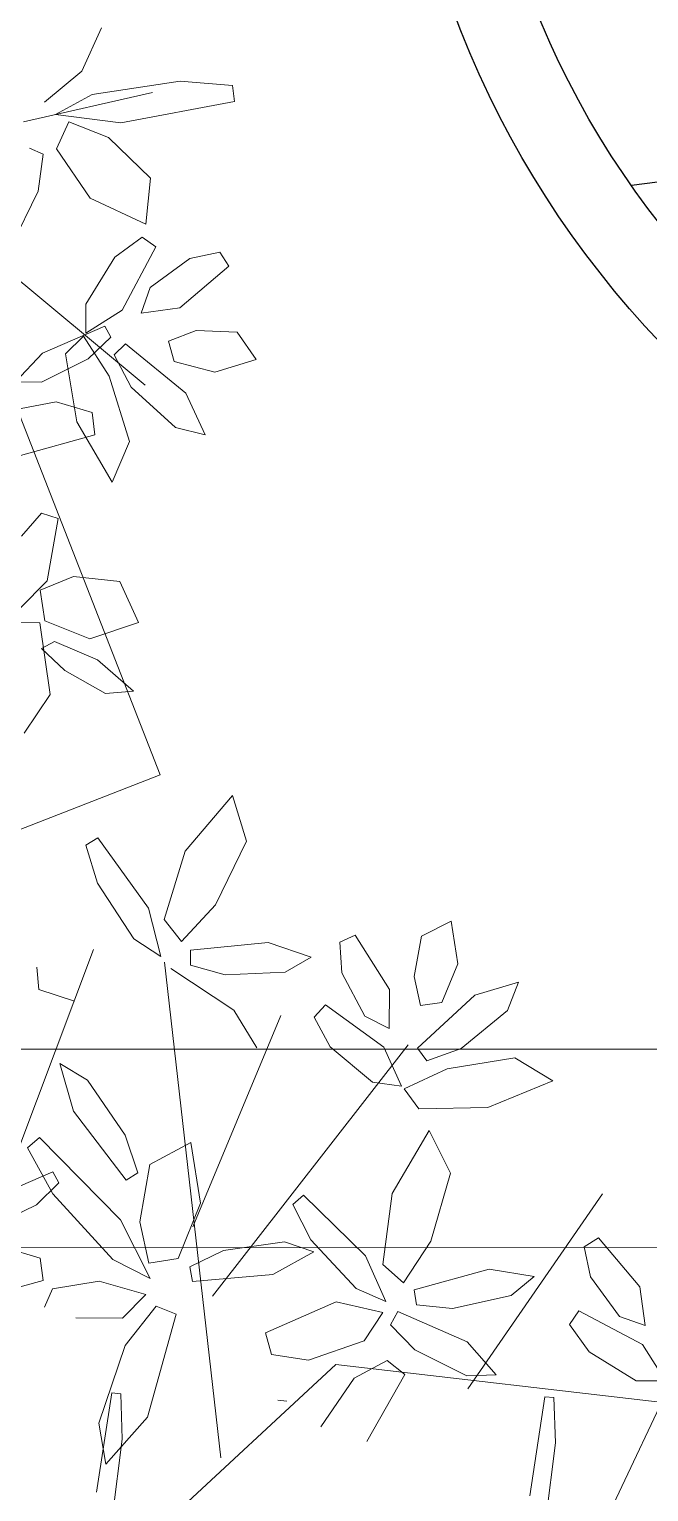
# Model space of a CAD drawing. Header units: millimetres. Extents: x 4980 to 19099, y 3891 to 5773.
# Drawn here: x 5659.37 to 5674.96, y 4193.94 to 4230.75 of the extents above; entities that cross this region are included whole.
import ezdxf

# ---------------------------------------------------------------- set-up
doc = ezdxf.new("R2010")
doc.units = ezdxf.units.MM
doc.linetypes.add('CONTINUA', pattern=[0])
for name, color, linetype, lineweight in [('no3_ahşap gorunus on kalın', 34, 'Continuous', 20), ('no3_tefriş ön kalın', 200, 'Continuous', 25), ('no3_ölçü tefriş', 252, 'Continuous', 0)]:
    doc.layers.add(name, color=color, linetype=linetype, lineweight=lineweight)
doc.layers.add('TEFRIS', color=11, linetype='Continuous')

# ---------------------------------------------------------------- blocks, each defined once
blk = doc.blocks.new('SAN-1')
at = {"layer": 'no3_tefriş ön kalın'}
blk.add_line((16.761, 43.929), (17.671, 50.813), dxfattribs=at)
at = {"layer": 'no3_tefriş ön kalın', "linetype": 'CONTINUA'}
for radius in [25, 23]:
    blk.add_arc((4.5, 31.957), radius, 0, 90, dxfattribs=at)
blk = doc.blocks.new('p34')
at = {"color": 68}
for p, q in [((1685.294, -14118.438), (1684.949, -14119.593)), ((1686.489, -14119.835), (1685.294, -14118.438)), ((1687.424, -14121.267), (1688.687, -14119.488)), ((1688.687, -14119.488), (1688.993, -14119.67)), ((1684.949, -14119.593), (1685.738, -14121.191)), ((1687.031, -14121.555), (1686.489, -14119.835)), ((1688.993, -14119.67), (1688.702, -14120.628)), ((1688.702, -14120.628), (1687.794, -14122.038)), ((1685.738, -14121.191), (1686.597, -14122.104)), ((1687.116, -14122.482), (1687.424, -14121.267)), ((1679.642, -14122.701), (1679.81, -14121.624)), ((1679.81, -14121.624), (1680.556, -14122)), ((1686.597, -14122.104), (1687.031, -14121.555)), ((1680.556, -14122), (1680.748, -14123.009)), ((1681.371, -14123.339), (1682.229, -14121.966)), ((1682.229, -14121.966), (1682.611, -14122.14)), ((1682.611, -14122.14), (1682.568, -14122.911)), ((1683.335, -14122.517), (1684.416, -14122.139)), ((1684.416, -14122.139), (1686.37, -14122.324)), ((1687.794, -14122.038), (1687.116, -14122.482)), ((1686.37, -14122.324), (1686.371, -14122.701)), ((1680.052, -14123.668), (1679.642, -14122.701)), ((1683.99, -14122.893), (1683.335, -14122.517)), ((1685.284, -14123.84), (1686.868, -14122.79)), ((1686.371, -14122.701), (1685.497, -14122.955)), ((1690.238, -14122.735), (1690.186, -14123.299)), ((1678.405, -14123.875), (1678.119, -14123.164)), ((1678.119, -14123.164), (1679.223, -14123.492)), ((1680.748, -14123.009), (1680.586, -14123.742)), ((1682.568, -14122.911), (1681.987, -14124.007)), ((1685.497, -14122.955), (1683.99, -14122.893)), ((1679.223, -14123.492), (1680.671, -14124.82)), ((1681.381, -14124.322), (1681.371, -14123.339)), ((1690.186, -14123.299), (1689.295, -14123.599)), ((1679.573, -14124.831), (1678.405, -14123.875)), ((1680.586, -14123.742), (1680.052, -14123.668)), ((1681.519, -14124.785), (1682.979, -14123.718)), ((1682.979, -14123.718), (1683.264, -14124.026)), ((1684.711, -14124.793), (1685.284, -14123.84)), ((1681.987, -14124.007), (1681.381, -14124.322)), ((1683.264, -14124.026), (1682.866, -14124.778)), ((1677.269, -14125.649), (1678.225, -14125.068)), ((1678.225, -14125.068), (1679.922, -14125.339)), ((1680.433, -14125.139), (1679.573, -14124.831)), ((1680.671, -14124.82), (1680.433, -14125.139)), ((1681.074, -14125.768), (1681.519, -14124.785)), ((1682.866, -14124.778), (1681.801, -14125.667)), ((1679.922, -14125.339), (1681.012, -14125.841)), ((1688.976, -14125.589), (1689.667, -14125.164)), ((1689.667, -14125.164), (1689.325, -14126.37)), ((1678.903, -14126.316), (1677.269, -14125.649)), ((1681.801, -14125.667), (1681.074, -14125.768)), ((1688.029, -14126.973), (1688.976, -14125.589)), ((1681.012, -14125.841), (1680.639, -14126.347)), ((1680.639, -14126.347), (1678.903, -14126.316)), ((1689.325, -14126.37), (1688.013, -14128.112)), ((1680.385, -14126.889), (1679.849, -14127.968)), ((1681.324, -14128.47), (1680.385, -14126.889)), ((1686.147, -14128.698), (1686.38, -14127.164)), ((1686.38, -14127.164), (1687.41, -14127.715)), ((1687.712, -14127.922), (1688.029, -14126.973)), ((1688.155, -14129.106), (1690.188, -14127.026)), ((1690.491, -14127.284), (1689.854, -14128.445)), ((1690.188, -14127.026), (1690.491, -14127.284)), ((1679.849, -14127.968), (1680.352, -14129.678)), ((1687.41, -14127.715), (1687.674, -14129.158)), ((1688.013, -14128.112), (1687.712, -14127.922)), ((1691.425, -14128.564), (1689.852, -14127.893)), ((1681.564, -14130.257), (1681.324, -14128.47)), ((1682.001, -14130.04), (1683.549, -14128.504)), ((1683.82, -14128.736), (1683.369, -14129.629)), ((1683.549, -14128.504), (1683.82, -14128.736)), ((1686.713, -14130.086), (1686.147, -14128.698)), ((1687.417, -14130.585), (1688.155, -14129.106)), ((1687.674, -14129.158), (1687.45, -14130.202)), ((1675.098, -14130.847), (1676.139, -14129.606)), ((1676.139, -14129.606), (1676.493, -14129.832)), ((1676.493, -14129.832), (1676.343, -14130.589)), ((1680.352, -14129.678), (1681.042, -14130.723)), ((1683.369, -14129.629), (1682.233, -14130.863)), ((1684.031, -14129.676), (1683.299, -14129.929)), ((1685.572, -14129.886), (1684.031, -14129.676)), ((1681.489, -14131.185), (1682.001, -14130.04)), ((1683.299, -14129.929), (1684.331, -14130.496)), ((1686.415, -14130.294), (1685.572, -14129.886)), ((1687.45, -14130.202), (1686.713, -14130.086)), ((1677.758, -14130.572), (1678.887, -14130.385)), ((1678.339, -14131.055), (1677.758, -14130.572)), ((1678.887, -14130.385), (1680.781, -14130.901)), ((1681.042, -14130.723), (1681.564, -14130.257)), ((1684.331, -14130.496), (1686.349, -14130.665)), ((1686.349, -14130.665), (1686.415, -14130.294)), ((1680.781, -14130.901), (1680.717, -14131.273)), ((1682.233, -14130.863), (1681.489, -14131.185)), ((1679.813, -14131.374), (1678.339, -14131.055)), ((1680.717, -14131.273), (1679.813, -14131.374)), ((1681.564, -14131.465), (1682.739, -14131.196)), ((1682.739, -14131.196), (1684.522, -14131.968)), ((1679.451, -14132.209), (1681.192, -14131.446)), ((1681.192, -14131.446), (1681.376, -14131.775)), ((1682.039, -14132.18), (1681.564, -14131.465)), ((1681.376, -14131.775), (1680.764, -14132.41)), ((1684.522, -14131.968), (1684.374, -14132.515)), ((1678.724, -14133.05), (1679.451, -14132.209)), ((1680.764, -14132.41), (1679.462, -14133.069)), ((1683.445, -14132.658), (1682.039, -14132.18)), ((1681.018, -14133.025), (1681.463, -14132.675)), ((1681.463, -14132.675), (1682.293, -14133.116)), ((1684.374, -14132.515), (1683.445, -14132.658)), ((1679.462, -14133.069), (1678.724, -14133.05)), ((1681.985, -14134.71), (1681.018, -14133.025)), ((1682.293, -14133.116), (1683.135, -14134.34))]:
    blk.add_line(p, q, dxfattribs=at)
at = {"color": 44}
for p, q in [((1694.436, -14137.067), (1688.808, -14122.302)), ((1685.654, -14135.103), (1687.026, -14122.623)), ((1686.342, -14129.293), (1684.107, -14123.977)), ((1685.85, -14131.036), (1680.9, -14124.728)), ((1679.44, -14133.399), (1676.031, -14128.502)), ((1676.283, -14137.346), (1673.404, -14131.319)), ((1682.755, -14132.766), (1671.775, -14134.094)), ((1687.482, -14137.116), (1682.755, -14132.766)), ((1672.948, -14146.882), (1669.312, -14149.94))]:
    blk.add_line(p, q, dxfattribs=at)
at = {"color": 66}
for p, q in [((1689.852, -14127.893), (1689.702, -14128.17)), ((1689.702, -14128.17), (1690.272, -14128.717)), ((1689.854, -14128.445), (1688.351, -14130.104)), ((1690.272, -14128.717), (1691.453, -14129.294)), ((1690.18, -14130.065), (1691.078, -14129.79)), ((1688.351, -14130.104), (1687.417, -14130.585)), ((1690.112, -14130.628), (1690.18, -14130.065)), ((1676.343, -14130.589), (1675.616, -14131.594)), ((1674.972, -14131.821), (1675.098, -14130.847)), ((1688.696, -14130.645), (1687.526, -14130.988)), ((1689.872, -14130.835), (1688.696, -14130.645)), ((1690.074, -14131.295), (1689.872, -14130.835)), ((1691.987, -14131.136), (1690.112, -14130.628)), ((1686.764, -14131.488), (1687.271, -14131.287)), ((1687.271, -14131.287), (1688.052, -14132.266)), ((1687.526, -14130.988), (1688.114, -14131.581)), ((1675.616, -14131.594), (1674.972, -14131.821)), ((1675.044, -14132.3), (1676.639, -14131.445)), ((1676.639, -14131.445), (1676.878, -14131.79)), ((1687.498, -14134.079), (1686.764, -14131.488)), ((1688.114, -14131.581), (1689.287, -14131.57)), ((1676.878, -14131.79), (1676.379, -14132.479)), ((1674.467, -14133.211), (1675.044, -14132.3)), ((1688.052, -14132.266), (1688.726, -14134.221)), ((1676.379, -14132.479), (1675.201, -14133.212)), ((1675.201, -14133.212), (1674.467, -14133.211)), ((1688.166, -14133.487), (1688.136, -14134.625)), ((1688.395, -14133.462), (1688.166, -14133.487)), ((1688.785, -14135.956), (1688.395, -14133.462)), ((1677.272, -14133.626), (1677.241, -14134.764)), ((1677.501, -14133.601), (1677.272, -14133.626)), ((1677.89, -14136.095), (1677.501, -14133.601)), ((1684.219, -14133.661), (1683.99, -14133.686)), ((1688.549, -14135.256), (1687.498, -14134.079)), ((1688.726, -14134.221), (1688.549, -14135.256)), ((1688.136, -14134.625), (1688.387, -14136.553)), ((1677.241, -14134.764), (1677.493, -14136.692))]:
    blk.add_line(p, q, dxfattribs=at)
at = {"color": 64}
for p, q in [((1670.379, -14140.941), (1670.877, -14142.023)), ((1667.087, -14142.407), (1668.406, -14142.289)), ((1668.406, -14142.289), (1670.62, -14142.611)), ((1670.877, -14142.023), (1671.814, -14142.803)), ((1667.041, -14142.803), (1667.087, -14142.407)), ((1672.35, -14143.293), (1669.101, -14142.57)), ((1670.62, -14142.611), (1671.541, -14143.118)), ((1669.901, -14143.33), (1667.041, -14142.803)), ((1671.541, -14143.118), (1669.901, -14143.33)), ((1670.213, -14143.7), (1671.205, -14143.304)), ((1671.205, -14143.304), (1671.52, -14143.981)), ((1669.162, -14144.725), (1670.213, -14143.7)), ((1671.52, -14143.981), (1670.683, -14145.224)), ((1672.203, -14143.96), (1671.858, -14144.112)), ((1671.858, -14144.112), (1671.99, -14145.039)), ((1669.279, -14145.887), (1669.162, -14144.725)), ((1670.683, -14145.224), (1669.279, -14145.887)), ((1671.99, -14145.039), (1672.675, -14146.436)), ((1669.034, -14146.453), (1669.379, -14146.214)), ((1669.379, -14146.214), (1670.068, -14146.713)), ((1668.178, -14146.749), (1669.183, -14147.476)), ((1669.889, -14148.048), (1669.034, -14146.453)), ((1670.068, -14146.713), (1670.801, -14147.891)), ((1669.183, -14147.476), (1669.41, -14148.12)), ((1670.801, -14147.891), (1670.8, -14148.625)), ((1670.8, -14148.625), (1669.889, -14148.048)), ((1670.324, -14148.446), (1670.175, -14148.723)), ((1671.898, -14149.117), (1670.324, -14148.446)), ((1670.175, -14148.723), (1670.744, -14149.27)), ((1670.216, -14149.706), (1670.864, -14148.697)), ((1670.864, -14148.697), (1671.313, -14149.137)), ((1670.744, -14149.27), (1671.925, -14149.847)), ((1671.313, -14149.137), (1671.041, -14150.851)), ((1672.577, -14149.841), (1671.898, -14149.117)), ((1671.925, -14149.847), (1672.577, -14149.841)), ((1671.551, -14150.344), (1673.011, -14150.615))]:
    blk.add_line(p, q, dxfattribs=at)
at = {"color": 62}
for p, q in [((1667.195, -14146.953), (1667.421, -14146.6)), ((1667.421, -14146.6), (1668.178, -14146.749)), ((1668.436, -14147.994), (1667.195, -14146.953)), ((1669.41, -14148.12), (1668.436, -14147.994)), ((1666.521, -14149.301), (1666.997, -14148.615)), ((1666.997, -14148.615), (1668.023, -14148.565)), ((1668.023, -14148.565), (1668.726, -14148.827)), ((1668.289, -14150.142), (1669.805, -14148.893)), ((1668.726, -14148.827), (1668.579, -14149.346)), ((1669.805, -14148.893), (1670.088, -14149.173)), ((1667.564, -14149.618), (1666.521, -14149.301)), ((1668.579, -14149.346), (1667.564, -14149.618)), ((1670.088, -14149.173), (1669.663, -14149.982)), ((1669.711, -14151.349), (1670.216, -14149.706)), ((1669.663, -14149.982), (1668.556, -14151.005)), ((1667.812, -14151.191), (1668.289, -14150.142)), ((1670.652, -14150.619), (1671.551, -14150.344)), ((1671.041, -14150.851), (1670.154, -14152.377)), ((1670.584, -14151.181), (1670.652, -14150.619)), ((1668.556, -14151.005), (1667.812, -14151.191)), ((1672.459, -14151.69), (1670.584, -14151.181)), ((1670.154, -14152.377), (1669.711, -14151.349)), ((1671.517, -14153.284), (1671.935, -14153.146)), ((1671.803, -14154.85), (1671.517, -14153.284)), ((1671.935, -14153.146), (1672.437, -14153.723)), ((1669.507, -14155.911), (1669.974, -14154.874)), ((1669.974, -14154.874), (1671.14, -14154.741)), ((1671.14, -14154.741), (1671.974, -14155.085)), ((1672.494, -14155.54), (1671.803, -14154.85)), ((1671.974, -14155.085), (1671.863, -14155.856)), ((1670.734, -14156.315), (1669.507, -14155.911)), ((1671.863, -14155.856), (1670.734, -14156.315)), ((1671.733, -14157.713), (1671.985, -14155.906)), ((1671.985, -14155.906), (1672.615, -14155.885)), ((1671.624, -14156.377), (1670.539, -14156.848)), ((1671.953, -14156.552), (1671.624, -14156.377)), ((1671.362, -14157.106), (1671.953, -14156.552)), ((1670.539, -14156.848), (1669.638, -14157.633)), ((1670.347, -14157.695), (1671.362, -14157.106)), ((1669.638, -14157.633), (1670.347, -14157.695)), ((1672.396, -14158.685), (1671.733, -14157.713))]:
    blk.add_line(p, q, dxfattribs=at)

msp = doc.modelspace()

# ---------------------------------------------------------------- linework, layer by layer
at = {"layer": 'no3_ahşap gorunus on kalın', "extrusion": (-0.000424385, 0.002254, 0.999997), "elevation": 7.666}
msp.add_lwpolyline([(5630.061, 4199.248), (5583.994, 4317.225), (5616.597, 4329.955), (5662.664, 4211.978), (5630.061, 4199.248)], dxfattribs=at)
at = {"layer": 'no3_ahşap gorunus on kalın', "elevation": -0.527}
msp.add_lwpolyline([(5630.168, 4205.083), (5765.39, 4205.083), (5765.375, 4170.083), (5630.152, 4170.083), (5630.168, 4205.083)], dxfattribs=at)
msp.add_lwpolyline([(5635.166, 4200.081), (5760.388, 4200.085), (5760.377, 4175.085), (5635.155, 4175.081)], close=True, dxfattribs=at)

# ---------------------------------------------------------------- block references
at = {"layer": 'no3_ölçü tefriş', "xscale": -1, "rotation": 0.2328300535295913}
for p in [(7274.09, 18378.394, -0.527), (7292.396, 18336.634, -0.527)]:
    msp.add_blockref('p34', p, dxfattribs=at)
at = {"layer": 'TEFRIS', "xscale": -0.9719999999997528, "yscale": 0.9719999999997526, "zscale": 0.9720000000000001, "rotation": 90}
msp.add_blockref('SAN-1', (5723.909, 4243.991), dxfattribs=at)

doc.saveas('drawing.dxf')
